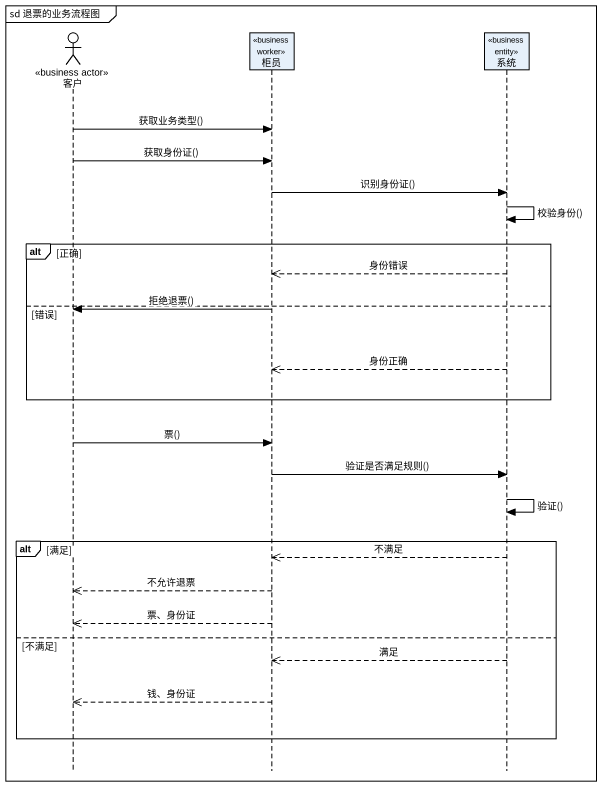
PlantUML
@startuml
mainframe sd 退票的业务流程图
hide footbox
actor 客户 <<business actor>>
participant 柜员 <<business worker>>
participant 系统 <<business entity>>

客户 -> 柜员 : 获取业务类型()
客户 -> 柜员 : 获取身份证()
柜员 -> 系统 : 识别身份证()
系统 -> 系统 : 校验身份()
alt 正确
  系统 -->> 柜员 : 身份错误
else 错误
  柜员 -> 客户 : 拒绝退票()
  系统 -->> 柜员 : 身份正确
end
客户 -> 柜员 : 票()
柜员 -> 系统 : 验证是否满足规则()
系统 -> 系统 : 验证()
alt 满足
  系统 -->> 柜员 : 不满足
  柜员 -->> 客户 : 不允许退票
  柜员 -->> 客户 : 票、身份证
else 不满足
  系统 -->> 柜员 : 满足
  柜员 -->> 客户 : 钱、身份证
end
@enduml
